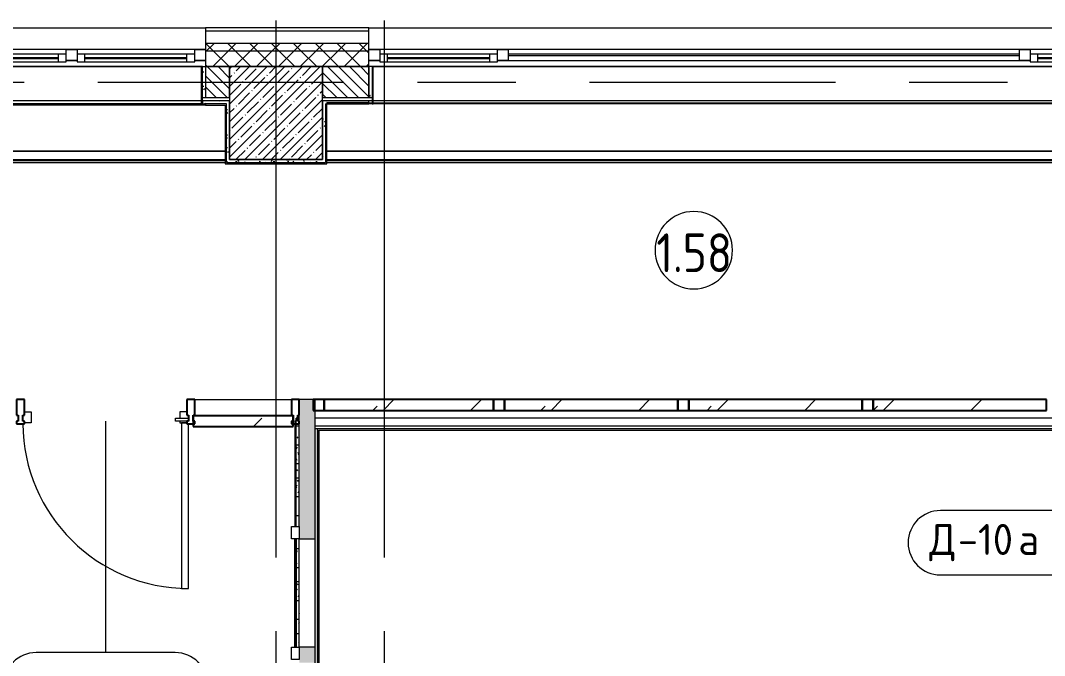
# Model space of a CAD drawing. Header units: millimetres. Extents: x 35848 to 85156, y -2706 to 28205.
# Drawn here: x 58810 to 65423, y 23297 to 27398 of the extents above; entities that cross this region are included whole.
import ezdxf

# ---------------------------------------------------------------- set-up
doc = ezdxf.new("R2010")
doc.units = ezdxf.units.MM
doc.linetypes.add('Осевая', pattern=[3175, 635, -476.25, 1587.5, -476.25])
for name, color, linetype, lineweight in [('A-AREA-IDEN', 7, 'Continuous', 9), ('A-DETL-GENF', 7, 'Continuous', 9), ('A-DOOR', 7, 'Continuous', 9), ('A-DOOR-IDEN', 7, 'Continuous', 9), ('A-GLAZ', 7, 'Continuous', 9), ('A-GLAZ-1', 7, 'Continuous', 13), ('A-GLAZ-CURT', 7, 'Continuous', 9), ('A-GLAZ-CURT-1', 7, 'Continuous', 25), ('A-GLAZ-CWMG', 7, 'Continuous', 9), ('A-GLAZ-CWMG-1', 7, 'Continuous', 25), ('A-WALL', 7, 'Continuous', 9), ('I-WALL', 7, 'Continuous', 9), ('S-COLS', 7, 'Continuous', 9), ('Оси', 7, 'Continuous', 9), ('Оси-2', 7, 'Осевая', 9)]:
    doc.layers.add(name, color=color, linetype=linetype, lineweight=lineweight)
for name, color, linetype, lineweight, true_color in [('A-DOOR-1', 1, 'Continuous', 9, 0xff0000), ('A-WALL-1', 7, 'Continuous', 9, 0x3c3c3c), ('A-WALL-FNSH-1', 7, 'Continuous', 9, 0x3c3c3c)]:
    doc.layers.add(name, color=color, linetype=linetype, lineweight=lineweight, true_color=true_color)
doc.styles.add('GOST Common', font='GOST_Common.ttf', dxfattribs={"height": 200})
doc.styles.add('GOST Common_1', font='GOST_Common.ttf', dxfattribs={"width": 0.9, "height": 250})
pattern_1 = [(45, (0, 0), (-70.71068, 70.71068), []), (135, (0, 0), (-70.71068, -70.71068), [])]
pattern_2 = [(0, (0, 0), (121.92, 30.48), [10.058, -81.382, 10.058, -81.382, -487.68]), (0, (0, 0), (121.92, 30.48), [-182.88, 10.058, -172.822, 10.058, -81.382, -213.36]), (0, (0, 0), (121.92, 30.48), [-457.2, 10.058, -50.902, 10.058, -142.342]), (120, (45.72, 15.24), (-87.356454, 90.345817), [10.058, -81.382, 10.058, -81.382, -487.68]), (120, (45.72, 15.24), (-87.356454, 90.345817), [-182.88, 10.058, -172.822, 10.058, -81.382, -213.36]), (120, (45.72, 15.24), (-87.356454, 90.345817), [-457.2, 10.058, -50.902, 10.058, -142.342]), (240, (60.96, 76.2), (-34.563546, -120.825817), [10.058, -81.382, 10.058, -81.382, -487.68]), (240, (60.96, 76.2), (-34.563546, -120.825817), [-182.88, 10.058, -172.822, 10.058, -81.382, -213.36]), (240, (60.96, 76.2), (-34.563546, -120.825817), [-457.2, 10.058, -50.902, 10.058, -142.342])]

# ---------------------------------------------------------------- blocks, each defined once
blk = doc.blocks.new('Системная панель - Стекло - 70мм-31693619-План заполнения и маркировки дверных проемов 1 этажа в осях 12-23')
at = {"layer": 'A-GLAZ-CURT'}
h = blk.add_hatch(dxfattribs=at)
h.set_pattern_fill('FP_26', color=256, style=0, pattern_type=2)
h.set_pattern_definition([(225, (61417.5, 24815), (282.8427, -282.8427), [200, -600]), (225, (61617.5, 24915), (282.8427, -282.8427), [600, -200]), (225, (61217.5, 25015), (282.8427, -282.8427), [200, -600])])
h.paths.add_polyline_path([(-547.5, 35), (-547.5, -35), (547.5, -35), (547.5, 35), (-281.5, 35)])
at = {"layer": 'A-GLAZ-CURT-1'}
for p, q in [((547.5, 35), (-547.5, 35)), ((-547.5, 35), (-547.5, -35)), ((547.5, -35), (547.5, 35)), ((-547.5, -35), (547.5, -35))]:
    blk.add_line(p, q, dxfattribs=at)
blk = doc.blocks.new('Прямоугольный импост - 50 x 70 мм-23766079-План заполнения и маркировки дверных проемов 1 этажа в осях 12-23')
at = {"layer": 'A-GLAZ-CWMG-1'}
for p, q in [((-35, 35), (35, 35)), ((-35, -35), (-35, 35)), ((35, 35), (35, -35)), ((35, -35), (-35, -35))]:
    blk.add_line(p, q, dxfattribs=at)
blk = doc.blocks.new('Системная панель - Стекло - 70мм-31693620-План заполнения и маркировки дверных проемов 1 этажа в осях 12-23')
at = {"layer": 'A-GLAZ-CURT'}
h = blk.add_hatch(dxfattribs=at)
h.set_pattern_fill('FP_35', color=256, style=0, pattern_type=2)
h.set_pattern_definition([(225, (63785, 24815), (282.8427, -282.8427), [200, -600]), (225, (63985, 24915), (282.8427, -282.8427), [600, -200]), (225, (63585, 25015), (282.8427, -282.8427), [200, -600])])
h.paths.add_polyline_path([(-560, 35), (-560, -35), (560, -35), (560, 35)])
at = {"layer": 'A-GLAZ-CURT-1'}
for p, q in [((560, 35), (-560, 35)), ((-560, 35), (-560, -35)), ((560, -35), (560, 35)), ((-560, -35), (560, -35))]:
    blk.add_line(p, q, dxfattribs=at)
blk = doc.blocks.new('Прямоугольный импост - Импост структурный с накладкой - 160мм Темный-32302294-План заполнения и маркировки дверных проемов 1 этажа в осях 12-23')
at = {"layer": 'A-GLAZ-CWMG-1'}
for p, q in [((-25, 40), (-25, 140)), ((-25, 140), (25, 140)), ((25, 140), (25, 40)), ((-15, 40), (-25, 40)), ((-25, -17), (-25, 0)), ((-25, 0), (-15, 0)), ((-15, 0), (-15, 40)), ((15, 40), (15, 0)), ((25, 40), (15, 40)), ((15, 0), (25, 0)), ((25, 0), (25, -17)), ((25, -17), (-25, -17))]:
    blk.add_line(p, q, dxfattribs=at)
blk = doc.blocks.new('Дверь_Витражная_остекление_ - В-6 витраж-32305533-План заполнения и маркировки дверных проемов 1 этажа в осях 12-23')
at = {"layer": 'A-DETL-GENF'}
for p, q in [((-490, 1080), (-535, 1080)), ((-535, 1080), (-535, 17)), ((-490, 10), (-490, 1080)), ((-525, 10), (-490, 10)), ((-480, 10), (-525, 10)), ((-480, 0), (-480, 10)), ((480, -60), (480, 10)), ((480, 10), (525, 10)), ((-525, -60), (-480, -60)), ((-480, -60), (-480, -20)), ((525, -60), (480, -60))]:
    blk.add_line(p, q, dxfattribs=at)
at = {"layer": 'A-DOOR-1'}
blk.add_line((-535, 1080), (-535, 17), dxfattribs=at)
blk.add_arc((-535, 10), 1070, 0.3759, 90, dxfattribs=at)
blk = doc.blocks.new('Системная панель - Стекло - 70мм-V27-План заполнения и маркировки дверных проемов 1 этажа в осях 12-23')
at = {"layer": 'A-GLAZ-CURT'}
h = blk.add_hatch(dxfattribs=at)
h.set_pattern_fill('FP_39', color=256, style=0, pattern_type=2)
h.set_pattern_definition([(225, (64975, 24815), (282.8427, -282.8427), [200, -600]), (225, (65175, 24915), (282.8427, -282.8427), [600, -200]), (225, (64775, 25015), (282.8427, -282.8427), [200, -600])])
h.paths.add_polyline_path([(-560, 35), (-560, -35), (560, -35), (560, 35), (371.1, 35)])
at = {"layer": 'A-GLAZ-CURT-1'}
for p, q in [((560, 35), (-560, 35)), ((-560, 35), (-560, -35)), ((560, -35), (560, 35)), ((-560, -35), (560, -35))]:
    blk.add_line(p, q, dxfattribs=at)
blk = doc.blocks.new('120_Окно_СКБ_2Ст - 120_Окно_СКБ_2Ст 2300х2400 _мал створка справа_-19949978-План заполнения и маркировки дверных проемов 1 этажа в осях 12-23')
at = {"layer": 'A-GLAZ'}
for p, q in [((1150, -5), (-1150, -5)), ((-1030, -55), (200, -55)), ((200, -65), (-1030, -65)), ((370, -55), (1030, -55)), ((1030, -65), (370, -65)), ((-1150, -75), (-1080, -75)), ((250, -75), (320, -75)), ((1080, -75), (1150, -75))]:
    blk.add_line(p, q, dxfattribs=at)
at = {"layer": 'A-GLAZ-1'}
for p, q in [((-1150, -75), (-1150, -5)), ((-1150, -5), (-1080, -5)), ((-1080, -5), (-1080, -75)), ((250, -35), (-1080, -35)), ((-1080, -35), (-1080, -85)), ((-1030, -85), (-1030, -35)), ((200, -85), (200, -35)), ((250, -75), (250, -5)), ((250, -5), (320, -5)), ((250, -85), (250, -35)), ((320, -5), (320, -75)), ((1080, -35), (320, -35)), ((320, -35), (320, -85)), ((370, -85), (370, -35)), ((1030, -85), (1030, -35)), ((1080, -75), (1080, -5)), ((1080, -5), (1150, -5)), ((1080, -85), (1080, -35)), ((1150, -5), (1150, -75)), ((-1080, -75), (-1150, -75)), ((-1080, -85), (250, -85)), ((320, -75), (250, -75)), ((320, -85), (1080, -85)), ((1150, -75), (1080, -75))]:
    blk.add_line(p, q, dxfattribs=at)
blk = doc.blocks.new('120_Окно_СКБ_3Ст - 120_Окно_СКБ_3Ст_5100-21641134-План заполнения и маркировки дверных проемов 1 этажа в осях 12-23')
at = {"layer": 'A-GLAZ'}
for p, q in [((2550, -5), (-2550, -5)), ((-2430, -55), (-1770, -55)), ((-1770, -65), (-2430, -65)), ((1650, -35), (-1650, -35)), ((1650, -45), (-1650, -45)), ((1770, -55), (2430, -55)), ((2430, -65), (1770, -65)), ((-2550, -75), (-2480, -75)), ((-1720, -75), (1720, -75)), ((2480, -75), (2550, -75))]:
    blk.add_line(p, q, dxfattribs=at)
at = {"layer": 'A-GLAZ-1'}
for p, q in [((-2550, -75), (-2550, -5)), ((-2550, -5), (-2480, -5)), ((-2480, -5), (-2480, -75)), ((-1720, -35), (-2480, -35)), ((-2480, -35), (-2480, -85)), ((-2430, -85), (-2430, -35)), ((-1770, -85), (-1770, -35)), ((-1720, -75), (-1720, -5)), ((-1720, -5), (-1650, -5)), ((-1720, -85), (-1720, -35)), ((-1650, -5), (-1650, -75)), ((1650, -75), (1650, -5)), ((1650, -5), (1720, -5)), ((1720, -5), (1720, -75)), ((2480, -35), (1720, -35)), ((1720, -35), (1720, -85)), ((1770, -85), (1770, -35)), ((2430, -85), (2430, -35)), ((2480, -75), (2480, -5)), ((2480, -5), (2550, -5)), ((2480, -85), (2480, -35)), ((2550, -5), (2550, -75)), ((-2480, -75), (-2550, -75)), ((-2480, -85), (-1720, -85)), ((-1650, -75), (-1720, -75)), ((1720, -75), (1650, -75)), ((1720, -85), (2480, -85)), ((2550, -75), (2480, -75))]:
    blk.add_line(p, q, dxfattribs=at)
blk = doc.blocks.new('Штора противопожарная_Рен - ШТ_700х700-22567375-План заполнения и маркировки дверных проемов 1 этажа в осях 12-23')
at = {"layer": 'A-DOOR-1'}
for p, q in [((-430, 100), (-350, 100)), ((-430, 50), (-430, 100)), ((-350, 100), (-350, 50)), ((-350, 77.5), (350, 77.5)), ((-350, 72.5), (-350, 77.5)), ((350, 72.5), (-350, 72.5)), ((350, 100), (430, 100)), ((350, 50), (350, 100)), ((350, 77.5), (350, 72.5)), ((430, 100), (430, 50)), ((-350, 50), (-430, 50)), ((430, 50), (350, 50))]:
    blk.add_line(p, q, dxfattribs=at)
blk = doc.blocks.new('Системная панель - Стекло - 70мм-32304938-План заполнения и маркировки дверных проемов 1 этажа в осях 12-23')
at = {"layer": 'A-GLAZ-CURT'}
h = blk.add_hatch(dxfattribs=at)
h.set_pattern_fill('FP_56', color=256, style=0, pattern_type=2)
h.set_pattern_definition([(225, (60347.5, 24710), (282.8427, -282.8427), [200, -600]), (225, (60547.5, 24810), (282.8427, -282.8427), [600, -200]), (225, (60147.5, 24910), (282.8427, -282.8427), [200, -600])])
h.paths.add_polyline_path([(-322.5, 35), (-322.5, -35), (322.5, -35), (322.5, 35), (100.9, 35)])
at = {"layer": 'A-GLAZ-CURT-1'}
for p, q in [((322.5, 35), (-322.5, 35)), ((-322.5, 35), (-322.5, -35)), ((322.5, -35), (322.5, 35)), ((-322.5, -35), (322.5, -35))]:
    blk.add_line(p, q, dxfattribs=at)
blk = doc.blocks.new('Прямоугольный импост - Импост структурный с накладкой - 160мм Темный-32304618-План заполнения и маркировки дверных проемов 1 этажа в осях 12-23')
at = {"layer": 'A-GLAZ-CWMG'}
for p, q in [((59935, 24950), (60560, 24950)), ((59935, 24845), (59935, 24850)), ((59935, 24850), (60560, 24850)), ((60560, 24850), (60560, 24845))]:
    blk.add_line(p, q, dxfattribs=at)
blk = doc.blocks.new('Системная панель - Стекло - 70мм-V49-План заполнения и маркировки дверных проемов 1 этажа в осях 12-23')
at = {"layer": 'A-GLAZ-CURT'}
h = blk.add_hatch(dxfattribs=at)
h.set_pattern_fill('FP_57', color=256, style=0, pattern_type=2)
h.set_pattern_definition([(225, (62595, 24815), (282.8427, -282.8427), [200, -600]), (225, (62795, 24915), (282.8427, -282.8427), [600, -200]), (225, (62395, 25015), (282.8427, -282.8427), [200, -600])])
h.paths.add_polyline_path([(-560, 35), (-560, -35), (560, -35), (560, 35)])
at = {"layer": 'A-GLAZ-CURT-1'}
for p, q in [((560, 35), (-560, 35)), ((-560, 35), (-560, -35)), ((560, -35), (560, 35)), ((-560, -35), (560, -35))]:
    blk.add_line(p, q, dxfattribs=at)
blk = doc.blocks.new('Прямоугольный импост - Импост структурный с накладкой - 160мм Темный-32302318-План заполнения и маркировки дверных проемов 1 этажа в осях 12-23')
at = {"layer": 'A-GLAZ-CWMG-1'}
for p, q in [((0, 140), (-50, 140)), ((-50, 140), (-50, 40)), ((0, 40), (0, 140)), ((-50, 40), (-40, 40)), ((-40, 0), (-50, 0)), ((-50, 0), (-50, -17)), ((-40, 40), (-40, 0)), ((-10, 0), (-10, 40)), ((-10, 40), (0, 40)), ((0, 0), (-10, 0)), ((0, -17), (0, 0)), ((-50, -17), (0, -17))]:
    blk.add_line(p, q, dxfattribs=at)
blk = doc.blocks.new('Зашивка приборов отопления9 - Зашивка приборов отопления-33277916-План заполнения и маркировки дверных проемов 1 этажа в осях 12-23')
at = {"layer": 'A-WALL'}
for p, q in [((53977, 26880), (51733, 26880)), ((51578, 26555), (54132, 26555)), ((54132, 26555), (51578, 26555)), ((51570, 26500), (51570, 26480)), ((51570, 26480), (54132, 26480))]:
    blk.add_line(p, q, dxfattribs=at)
blk = doc.blocks.new('Зашивка приборов отопления10 - Зашивка приборов отопления-33278020-План заполнения и маркировки дверных проемов 1 этажа в осях 12-23')
at = {"layer": 'A-WALL'}
for p, q in [((51870, 26880), (51850, 26880)), ((56922, 26880), (51878, 26880)), ((51578, 26555), (56922, 26555)), ((56922, 26555), (51578, 26555)), ((51578, 26480), (56922, 26480))]:
    blk.add_line(p, q, dxfattribs=at)
blk = doc.blocks.new('Марка_Помещения - Номер-25198446-План заполнения и маркировки дверных проемов 1 этажа в осях 12-23')
at = {"layer": 'A-AREA-IDEN'}
for start, end in [(360, 180), (180, 360)]:
    blk.add_arc((0, 0), 2.5, start, end, dxfattribs=at)
blk = doc.blocks.new('М_двери - Типоразмер_рамка-25223575-План заполнения и маркировки дверных проемов 1 этажа в осях 12-23')
at = {"layer": 'A-DOOR-IDEN'}
for p, q in [((4.496, 2.08), (-4.496, 2.08)), ((-4.496, -2.08), (4.496, -2.08))]:
    blk.add_line(p, q, dxfattribs=at)
for centre, start, end in [((-4.496, 0), 90, 270), ((4.496, 0), 270, 90)]:
    blk.add_arc(centre, 2.08, start, end, dxfattribs=at)

msp = doc.modelspace()

# ---------------------------------------------------------------- hatches: boundary and pattern name
at = {"layer": 'A-WALL'}
h = msp.add_hatch(dxfattribs=at)
h.set_pattern_fill('FP_17', color=256, style=0, pattern_type=2)
h.set_pattern_definition(pattern_1)
h.paths.add_polyline_path([(84510.7, 27200), (84510.7, 27250), (80350, 27250), (80350, 27200), (83385.8, 27200)])
h.paths.add_polyline_path([(70313.8, 27200), (70810, 27200), (70810, 27250), (68210, 27250), (68210, 27200), (68861.3, 27200)])
h.paths.add_polyline_path([(73218.7, 27200), (74250, 27200), (74250, 27250), (72910, 27250), (72910, 27200)])
h.paths.add_polyline_path([(77250, 27200), (77250, 27250), (76350, 27250), (76350, 27200), (76849.8, 27200)])
h.paths.add_polyline_path([(57241.7, 27200), (57705, 27200), (57705, 27250), (56860, 27250), (56860, 27200)])
h.paths.add_polyline_path([(66682.6, 27200), (67110, 27200), (67110, 27250), (66160, 27250), (66160, 27200)])
h.paths.add_polyline_path([(60005, 27200), (61060, 27200), (61060, 27250), (60005, 27250)])
h.paths.add_polyline_path([(54760, 27200), (54760, 27250), (53860, 27250), (53860, 27200), (54336.8, 27200)])
h.paths.add_polyline_path([(51760, 27200), (51760, 27250), (50860, 27250), (50860, 27200), (51431.9, 27200)])
h.paths.add_polyline_path([(48527, 27200), (48760, 27200), (48760, 27250), (47660, 27250), (47660, 27200), (47800.7, 27200)])
h.paths.add_polyline_path([(44169.6, 27200), (44560, 27200), (44560, 27250), (42160, 27250), (42160, 27200), (42717.1, 27200)])
h = msp.add_hatch(dxfattribs=at)
h.set_pattern_fill('FP_17', color=256, style=0, pattern_type=2)
h.set_pattern_definition(pattern_1)
h.paths.add_polyline_path([(84510.7, 27100), (84510.7, 27200), (80350, 27200), (80350, 27100), (83385.8, 27100)])
h.paths.add_polyline_path([(76849.8, 27100), (77250, 27100), (77250, 27200), (76350, 27200), (76350, 27100), (76750, 27100)])
h.paths.add_polyline_path([(70310, 27100), (70810, 27100), (70810, 27200), (68210, 27200), (68210, 27100), (68861.3, 27100)])
h.paths.add_polyline_path([(72910, 27100), (74250, 27100), (74250, 27200), (72910, 27200)])
h.paths.add_polyline_path([(66760, 27100), (67110, 27100), (67110, 27200), (66160, 27200), (66160, 27100), (66682.6, 27100)])
h.paths.add_polyline_path([(61060, 27100), (61060, 27200), (60005, 27200), (60005, 27100), (60872.8, 27100)])
h.paths.add_polyline_path([(51431.9, 27100), (51760, 27100), (51760, 27200), (50860, 27200), (50860, 27100)])
h.paths.add_polyline_path([(54160, 27100), (54760, 27100), (54760, 27200), (53860, 27200), (53860, 27100)])
h.paths.add_polyline_path([(57241.7, 27100), (57705, 27100), (57705, 27200), (56860, 27200), (56860, 27100)])
h.paths.add_polyline_path([(48160, 27100), (48760, 27100), (48760, 27200), (47660, 27200), (47660, 27100), (47800.7, 27100)])
h.paths.add_polyline_path([(44560, 27100), (44560, 27200), (42160, 27200), (42160, 27100), (44169.6, 27100)])
h = msp.add_hatch(dxfattribs=at)
h.set_pattern_fill('FP_21', color=256, style=0, pattern_type=2)
h.set_pattern_definition([(135, (0, 0), (-35.35534, -35.35534), [])])
h.paths.add_polyline_path([(74040, 26900), (74250, 26900), (74250, 27100), (74040, 27100)])
h.paths.add_polyline_path([(73540, 26900), (73540, 27100), (72910, 27100), (72910, 26900), (73218.7, 26900)])
h.paths.add_polyline_path([(80650, 26900), (80650, 27100), (80350, 27100), (80350, 26900), (80480.9, 26900)])
h.paths.add_polyline_path([(76350, 26900), (76750, 26900), (76750, 27100), (76350, 27100)])
h.paths.add_polyline_path([(66760, 26900), (67060, 26900), (67060, 27100), (66760, 27100)])
h.paths.add_polyline_path([(68410, 26900), (70310, 26900), (70310, 27100), (68206, 27100), (68206, 26900), (68310, 26900)])
h.paths.add_polyline_path([(57550, 26900), (57705, 26900), (57705, 27100), (56860, 27100), (56860, 26900), (57350, 26900)])
h.paths.add_polyline_path([(60146.6, 26900), (60160, 26900), (60160, 27100), (60005, 27100), (60005, 26900)])
h.paths.add_polyline_path([(60872.8, 26900), (61060, 26900), (61060, 27100), (60760, 27100), (60760, 26900)])
h.paths.add_polyline_path([(53860, 26900), (54160, 26900), (54160, 27100), (53860, 27100), (53860, 26965.3)])
h.paths.add_polyline_path([(51760, 26900), (51760, 27100), (50860, 27100), (50860, 26900), (51600, 26900)])
h.paths.add_polyline_path([(47800.7, 26900), (48160, 26900), (48160, 27100), (47660, 27100), (47660, 26900)])
h.paths.add_polyline_path([(44169.6, 26900), (44560, 26900), (44560, 27100), (42760, 27100), (42760, 26900), (42780, 26900)])
at = {"layer": 'I-WALL'}
h = msp.add_hatch(dxfattribs=at)
h.set_pattern_fill('FP_58', color=256, style=0, pattern_type=2)
h.set_pattern_definition(pattern_2)
h.paths.add_polyline_path([(59985, 26900), (60005, 26900), (60005, 27100), (59985, 27100)])
h = msp.add_hatch(dxfattribs=at)
h.set_pattern_fill('FP_58', color=256, style=0, pattern_type=2)
h.set_pattern_definition(pattern_2)
h.paths.add_polyline_path([(61060, 26900), (61080, 26900), (61080, 27100), (61060, 27100)])
h = msp.add_hatch(dxfattribs=at)
h.set_pattern_fill('FP_58', color=256, style=0, pattern_type=2)
h.set_pattern_definition(pattern_2)
h.paths.add_polyline_path([(60146.6, 26860), (60160, 26860), (60160, 26880), (59985, 26880), (59985, 26860), (60140, 26860)])
h.paths.add_polyline_path([(57578, 26860), (57725, 26860), (57725, 26880), (57550, 26880), (57550, 26860), (57570, 26860)])
h = msp.add_hatch(dxfattribs=at)
h.set_pattern_fill('FP_58', color=256, style=0, pattern_type=2)
h.set_pattern_definition(pattern_2)
h.paths.add_polyline_path([(60160, 26480), (60160, 26860), (60140, 26860), (60140, 26480), (60146.6, 26480)])
h = msp.add_hatch(dxfattribs=at)
h.set_pattern_fill('FP_58', color=256, style=0, pattern_type=2)
h.set_pattern_definition(pattern_2)
h.paths.add_polyline_path([(60780, 26500), (60780, 26880), (60760, 26880), (60760, 26500)])
h = msp.add_hatch(dxfattribs=at)
h.set_pattern_fill('FP_58', color=256, style=0, pattern_type=2)
h.set_pattern_definition(pattern_2)
h.paths.add_polyline_path([(66160, 26860), (66160, 26880), (66140, 26880), (66140, 26860)])
h.paths.add_polyline_path([(60788, 26860), (61060, 26860), (61060, 26880), (60780, 26880), (60780, 26860)])
h = msp.add_hatch(dxfattribs=at)
h.set_pattern_fill('FP_58', color=256, style=0, pattern_type=2)
h.set_pattern_definition(pattern_2)
h.paths.add_polyline_path([(60780, 26480), (60780, 26500), (60160, 26500), (60160, 26480)])
h = msp.add_hatch(dxfattribs=at)
h.set_pattern_fill('FP_22', color=256, style=0, pattern_type=2)
h.set_pattern_definition([(135, (0, 0), (-75.43415, -75.43415), [106.68, -17.78, 3.556, -17.78]), (135, (0, 75.39), (-75.43415, -75.43415), []), (50, (0, 0), (127.52922, -11.15758), [13.335, -146.685]), (355, (0, 0), (-24.66966, 133.74002), [10.668, -117.348]), (100.451, (10.63, -0.93), (102.85973, 122.58178), [11.333, -124.663]), (46.184, (0, 35.56), (189.75516, -29.43036), [20.002, -220.027]), (96.636, (15.81, 33.1), (166.1822, 173.1996), [17, -186.995]), (351.184, (0, 35.56), (166.18393, 173.1976), [16.002, -176.022]), (21, (17.78, 26.67), (106.13027, -71.58603), [13.335, -146.685]), (326, (17.78, 26.67), (43.26188, 128.93175), [10.668, -117.348]), (71.451, (26.62, 20.7), (149.39198, 57.34505), [11.333, -124.663]), (37.5, (0, 0), (2.162228, 59.188357), [3.353, -112.573, 3.353, -115.773, -117.793]), (37.5, (0, 0), (2.162228, 59.188357), [-235.052, 3.353, -114.44]), (7.5, (0, 0), (46.77386, 70.12615), [3.353, -64.567, 3.353, -109.906, -44.894]), (7.5, (0, 0), (46.77386, 70.12615), [-181.178, 3.353, -41.542]), (327.5, (-39.65, 0), (94.91367, -4.010093), [3.353, -41.097, 3.353, -135.331, -184.023]), (327.5, (-39.65, 0), (94.91367, -4.010093), [-183.134, 3.353, -180.67]), (317.5, (-57.43, 0), (103.69057, 17.79882), [3.353, -54.432, 3.353, -88.748, -130.683]), (317.5, (-57.43, 0), (103.69057, 17.79882), [-149.885, 3.353, -127.33])])
h.paths.add_polyline_path([(60610, 18600), (60710, 18600), (60710, 22750), (60610, 22750), (60610, 18700)])
h.paths.add_polyline_path([(60707.8, 23250), (60710, 23250), (60710, 23350), (60610, 23350), (60610, 23250)])
h.paths.add_polyline_path([(60710, 24050), (60710, 24950), (60610, 24950), (60610, 24050)])
h = msp.add_hatch(dxfattribs=at)
h.set_pattern_fill('FP_58', color=256, style=0, pattern_type=2)
h.set_pattern_definition(pattern_2)
h.paths.add_polyline_path([(60609, 23350), (60610, 23350), (60610, 24050), (60590, 24050), (60590, 23350)])
h.paths.add_polyline_path([(60590, 24130), (60610, 24130), (60610, 24830), (60590, 24830), (60590, 24258.8)])
h = msp.add_hatch(dxfattribs=at)
h.set_pattern_fill('FP_58', color=256, style=0, pattern_type=2)
h.set_pattern_definition(pattern_2)
h.paths.add_polyline_path([(60730, 18600), (60730, 24760), (60710, 24760), (60710, 18600)])
at = {"layer": 'S-COLS'}
h = msp.add_hatch(dxfattribs=at)
h.set_pattern_fill('FP_1', color=256, style=0, pattern_type=2)
h.set_pattern_definition([(45, (0, 0), (-57.02463, 57.02463), []), (45, (57.025, 0), (-57.02463, 57.02463), [100.806, -20.161, 3.353, -16.808])])
h.paths.add_polyline_path([(60760, 26500), (60760, 27100), (60160, 27100), (60160, 26500)])

# ---------------------------------------------------------------- linework, layer by layer
at = {"layer": 'A-DOOR-IDEN'}
msp.add_line((59360, 24810), (59360, 23315.2), dxfattribs=at)
at = {"layer": 'A-WALL'}
for p, q in [((57705, 27350), (60005, 27350)), ((61060, 27330), (60005, 27330)), ((61060, 27350), (66160, 27350)), ((61060, 27250), (60005, 27250)), ((61060, 27200), (60005, 27200)), ((59977, 27100), (57733, 27100)), ((59985, 27100), (61060, 27100)), ((60160, 27100), (60005, 27100)), ((60160, 26900), (60160, 27100)), ((61060, 27100), (60760, 27100)), ((60760, 27100), (60760, 26900)), ((66132, 27100), (61088, 27100)), ((60140, 26480), (60140, 26860)), ((60780, 26860), (60780, 26500)), ((60590, 24130), (60590, 24830)), ((60730, 18600), (60730, 24760)), ((60590, 24050), (60590, 23350))]:
    msp.add_line(p, q, dxfattribs=at)
at = {"layer": 'A-WALL-1'}
for p, q in [((60005, 27330), (60005, 26900)), ((61060, 27100), (61060, 27330)), ((61060, 26900), (61060, 27100)), ((61080, 27100), (61060, 27100)), ((61060, 27100), (61060, 26900)), ((59985, 26900), (60005, 26900)), ((60160, 26880), (59985, 26880)), ((59985, 26880), (59985, 26860)), ((59985, 26860), (60005, 26860)), ((60005, 26900), (60160, 26900)), ((60160, 26500), (60160, 26880)), ((60760, 26900), (61060, 26900)), ((60760, 26880), (60760, 26500)), ((61060, 26880), (60760, 26880)), ((60780, 26860), (61060, 26860)), ((61060, 26900), (61080, 26900)), ((61060, 26867), (61060, 26880)), ((60140, 26480), (60780, 26480)), ((60760, 26500), (60160, 26500)), ((60710, 24950), (60610, 24950)), ((60610, 24130), (60610, 24950)), ((60710, 24950), (60710, 23250)), ((60610, 24830), (60590, 24830)), ((60730, 24760), (60710, 24760)), ((60610, 24050), (60710, 24050)), ((60610, 23350), (60610, 24050)), ((60710, 23350), (60610, 23350))]:
    msp.add_line(p, q, dxfattribs=at)
at = {"layer": 'A-WALL-FNSH-1'}
for p, q in [((61060, 27350), (60005, 27350)), ((60005, 27350), (60005, 27330)), ((61060, 27330), (61060, 27350)), ((59985, 27100), (59977, 27100)), ((59977, 27100), (59977, 26856)), ((59985, 26856), (59985, 27100)), ((61088, 27100), (61080, 27100)), ((61080, 27100), (61080, 26859)), ((61088, 26859), (61088, 27100)), ((59977, 26856), (59985, 26856)), ((60140, 26860), (60005, 26860)), ((60005, 26860), (60005, 26852)), ((60005, 26852), (60132, 26852)), ((60132, 26852), (60132, 26472)), ((61060, 26867), (60788, 26867)), ((60788, 26867), (60788, 26860)), ((60788, 26472), (60788, 26859)), ((60788, 26859), (61060, 26859)), ((61060, 26859), (61060, 26867)), ((61080, 26859), (61088, 26859)), ((60132, 26472), (60788, 26472)), ((60780, 26500), (60780, 26480)), ((60590, 24810), (60582, 24810)), ((60582, 24810), (60582, 24130)), ((66640, 24760), (60730, 24760)), ((60738, 24752), (66640, 24752)), ((60738, 18572), (60738, 24752)), ((60582, 24050), (60582, 23350))]:
    msp.add_line(p, q, dxfattribs=at)
at = {"layer": 'I-WALL'}
for p, q in [((57733, 27100), (59977, 27100)), ((61088, 27100), (66132, 27100)), ((60005, 26852), (57705, 26852)), ((59977, 26880), (57733, 26880)), ((59977, 26860), (57733, 26860)), ((61080, 26880), (61060, 26880)), ((61060, 26867), (61080, 26867)), ((61080, 26860), (61060, 26860)), ((61080, 26859), (61060, 26859)), ((66132, 26880), (61088, 26880)), ((61088, 26867), (66132, 26867)), ((66132, 26860), (61088, 26860)), ((66132, 26859), (61088, 26859)), ((60132, 26492), (57558, 26492)), ((57578, 26500), (60132, 26500)), ((60788, 26500), (66132, 26500)), ((66132, 26492), (60788, 26492)), ((59810, 24830), (59895, 24830)), ((59810, 24810), (59810, 24830)), ((59885, 24810), (59810, 24810)), ((66660, 24830), (60710, 24830)), ((60710, 24780), (66660, 24780))]:
    msp.add_line(p, q, dxfattribs=at)
at = {"layer": 'S-COLS'}
for p, q in [((60760, 27100), (60160, 27100)), ((60160, 27100), (60160, 26900)), ((60760, 26900), (60760, 27100)), ((60160, 26900), (60160, 26500)), ((60760, 26500), (60760, 26900)), ((60160, 26500), (60760, 26500))]:
    msp.add_line(p, q, dxfattribs=at)
at = {"layer": 'Оси'}
for p, q in [((60460, 24898.1), (60460, 27398.1)), ((61160, 24898.1), (61160, 27398.1))]:
    msp.add_line(p, q, dxfattribs=at)
at = {"layer": 'Оси-2'}
for p, q in [((39148.5, 27000), (82060, 27000)), ((60460, 593.7), (60460, 24898.1)), ((61160, 593.7), (61160, 24898.1))]:
    msp.add_line(p, q, dxfattribs=at)

# ---------------------------------------------------------------- block references
at = {"layer": 'A-AREA-IDEN', "xscale": 99.99999999999993, "yscale": 99.99999999999993, "zscale": 99.99999999999993}
msp.add_blockref('Марка_Помещения - Номер-25198446-План заполнения и маркировки дверных проемов 1 этажа в осях 12-23', (63157.5, 25914.2), dxfattribs=at)
at = {"layer": 'A-DOOR', "rotation": 180}
msp.add_blockref('Дверь_Витражная_остекление_ - В-6 витраж-32305533-План заполнения и маркировки дверных проемов 1 этажа в осях 12-23', (59360, 24810), dxfattribs=at)
at = {"layer": 'A-DOOR-1', "rotation": 89.99999999999991}
msp.add_blockref('Штора противопожарная_Рен - ШТ_700х700-22567375-План заполнения и маркировки дверных проемов 1 этажа в осях 12-23', (60660, 23700), dxfattribs=at)
at = {"layer": 'A-DOOR-IDEN', "xscale": 99.99999999999993, "yscale": 99.99999999999993, "zscale": 99.99999999999993}
for p in [(65199.6, 24025), (59360, 23107.2)]:
    msp.add_blockref('М_двери - Типоразмер_рамка-25223575-План заполнения и маркировки дверных проемов 1 этажа в осях 12-23', p, dxfattribs=at)
at = {"layer": 'A-GLAZ'}
for name, p in [('120_Окно_СКБ_2Ст - 120_Окно_СКБ_2Ст 2300х2400 _мал створка справа_-19949978-План заполнения и маркировки дверных проемов 1 этажа в осях 12-23', (58855, 27215)), ('120_Окно_СКБ_3Ст - 120_Окно_СКБ_3Ст_5100-21641134-План заполнения и маркировки дверных проемов 1 этажа в осях 12-23', (63610, 27215))]:
    msp.add_blockref(name, p, dxfattribs=at)
at = {"layer": 'A-GLAZ-CURT', "rotation": 180}
for name, p in [('Системная панель - Стекло - 70мм-31693619-План заполнения и маркировки дверных проемов 1 этажа в осях 12-23', (61317.5, 24915)), ('Системная панель - Стекло - 70мм-V49-План заполнения и маркировки дверных проемов 1 этажа в осях 12-23', (62495, 24915)), ('Системная панель - Стекло - 70мм-31693620-План заполнения и маркировки дверных проемов 1 этажа в осях 12-23', (63685, 24915)), ('Системная панель - Стекло - 70мм-V27-План заполнения и маркировки дверных проемов 1 этажа в осях 12-23', (64875, 24915)), ('Системная панель - Стекло - 70мм-32304938-План заполнения и маркировки дверных проемов 1 этажа в осях 12-23', (60247.5, 24810))]:
    msp.add_blockref(name, p, dxfattribs=at)
at = {"layer": 'A-GLAZ-CWMG', "extrusion": (0, 0, -1)}
for name, p in [('Прямоугольный импост - Импост структурный с накладкой - 160мм Темный-32302294-План заполнения и маркировки дверных проемов 1 этажа в осях 12-23', (-58810, 24810)), ('Прямоугольный импост - Импост структурный с накладкой - 160мм Темный-32302294-План заполнения и маркировки дверных проемов 1 этажа в осях 12-23', (-59910, 24810)), ('Прямоугольный импост - 50 x 70 мм-23766079-План заполнения и маркировки дверных проемов 1 этажа в осях 12-23', (-60735, 24915)), ('Прямоугольный импост - 50 x 70 мм-23766079-План заполнения и маркировки дверных проемов 1 этажа в осях 12-23', (-61900, 24915)), ('Прямоугольный импост - 50 x 70 мм-23766079-План заполнения и маркировки дверных проемов 1 этажа в осях 12-23', (-63090, 24915)), ('Прямоугольный импост - 50 x 70 мм-23766079-План заполнения и маркировки дверных проемов 1 этажа в осях 12-23', (-64280, 24915))]:
    msp.add_blockref(name, p, dxfattribs=at)
at = {"layer": 'A-GLAZ-CWMG'}
for name, p in [('Прямоугольный импост - Импост структурный с накладкой - 160мм Темный-32304618-План заполнения и маркировки дверных проемов 1 этажа в осях 12-23', (0, 0)), ('Прямоугольный импост - Импост структурный с накладкой - 160мм Темный-32302318-План заполнения и маркировки дверных проемов 1 этажа в осях 12-23', (60610, 24810))]:
    msp.add_blockref(name, p, dxfattribs=at)
at = {"layer": 'A-WALL'}
for name, p in [('Зашивка приборов отопления9 - Зашивка приборов отопления-33277916-План заполнения и маркировки дверных проемов 1 этажа в осях 12-23', (6000, 0)), ('Зашивка приборов отопления10 - Зашивка приборов отопления-33278020-План заполнения и маркировки дверных проемов 1 этажа в осях 12-23', (9210, 0))]:
    msp.add_blockref(name, p, dxfattribs=at)

# ---------------------------------------------------------------- texts
at = {"layer": 'A-AREA-IDEN', "insert": (62915.6, 26022.8), "char_height": 250, "width": 606.076, "attachment_point": 1, "style": 'GOST Common_1'}
msp.add_mtext('1.58', dxfattribs=at)
at = {"layer": 'A-DOOR-IDEN', "char_height": 200, "attachment_point": 1, "style": 'GOST Common'}
for s, insert, width in [('\\fGOST Common|b0|i0|c204|p34|;Д', (64677.8, 24146.2), 224.472), ('-10', (64863, 24146.2), 472.996), ('\\fGOST Common|b0|i0|c204|p34|;а', (65253.3, 24146.2), 200.422)]:
    msp.add_mtext(s, dxfattribs=dict(at, insert=insert, width=width))

doc.saveas('drawing.dxf')
